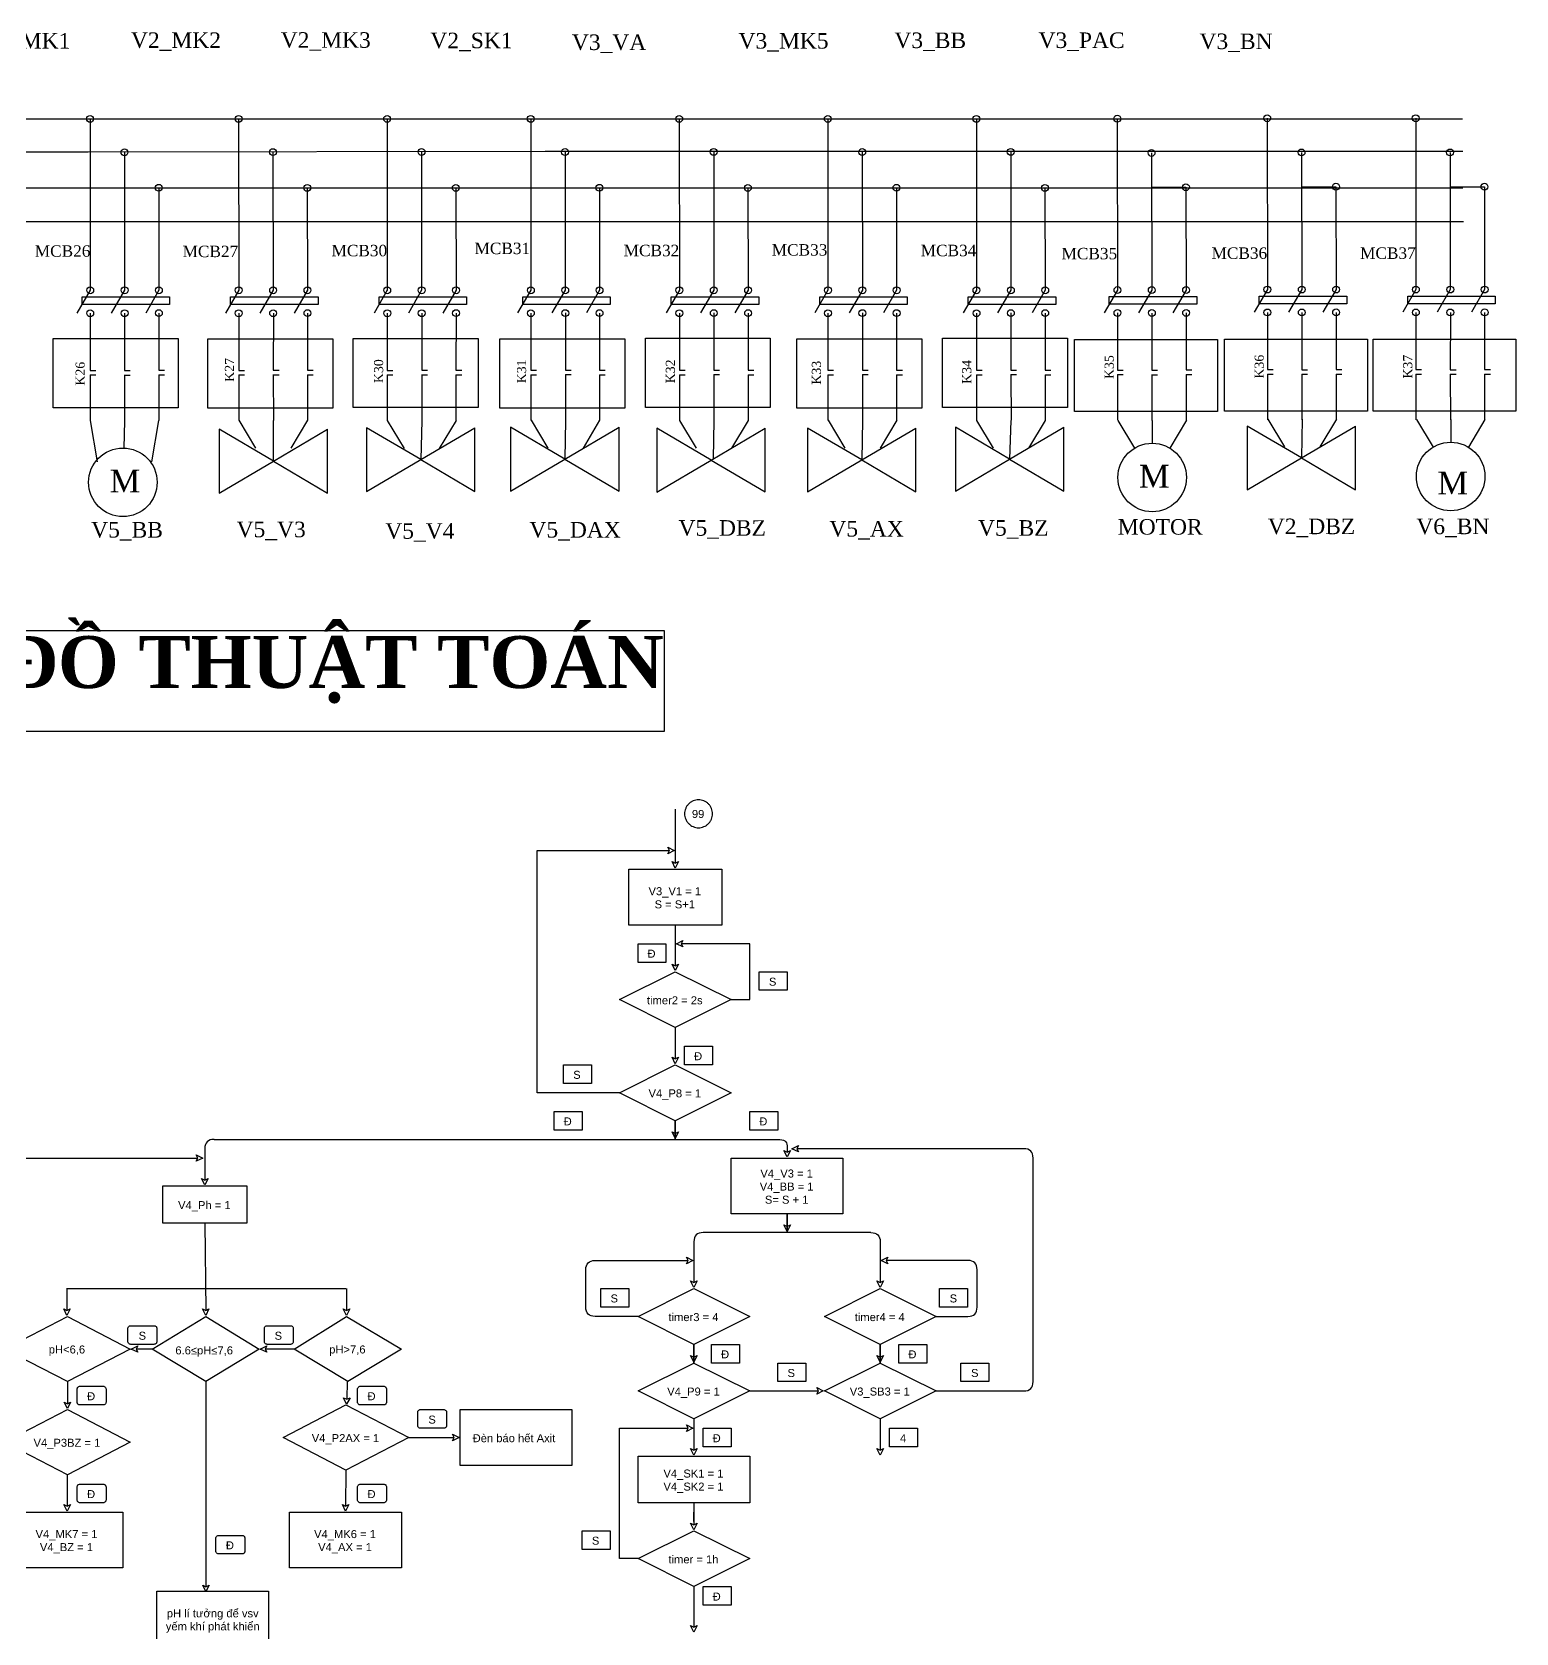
# Model space of a CAD drawing. Header units: millimetres. Extents: x 7014966 to 7187914, y 108642 to 109358.
# Drawn here: x 7015626.1 to 7015817, y 108794.3 to 109000.3 of the extents above; entities that cross this region are included whole.
import ezdxf

# ---------------------------------------------------------------- set-up
doc = ezdxf.new("R2010")
doc.units = ezdxf.units.MM
doc.layers.add('Layer1', color=7, linetype='Continuous', lineweight=30)
doc.layers.add('PDF_Geometry', color=7, linetype='Continuous')
doc.layers.add('PDF_Text', color=7, linetype='Continuous')
doc.styles.add('PDF Arial', font='arial.ttf')
doc.styles.get("Standard").update_dxf_attribs({"font": 'arial.ttf'})

msp = doc.modelspace()

# ---------------------------------------------------------------- linework, layer by layer
for p, q in [((7015765.63, 108989.11), (7015791.31, 108989.11)), ((7015791.31, 108989.11), (7015810.18, 108989.11)), ((7015765.65, 108984.94), (7015791.31, 108984.94)), ((7015791.31, 108984.94), (7015810.23, 108984.94)), ((7015765.64, 108980.24), (7015791.26, 108980.24)), ((7015791.26, 108980.24), (7015810.23, 108980.24)), ((7015765.62, 108975.91), (7015791.26, 108975.91)), ((7015791.26, 108975.91), (7015810.29, 108975.91)), ((7015691.12, 108863.81), (7015691.12, 108894.97)), ((7015691.12, 108894.97), (7015708.12, 108894.97)), ((7015708.88, 108872.2), (7015708.88, 108868.17)), ((7015701.69, 108863.81), (7015691.12, 108863.81))]:
    msp.add_line(p, q)
msp.add_lwpolyline([(7015594.88, 108923.29), (7015707.47, 108923.29), (7015707.47, 108910.3), (7015594.88, 108910.3)], close=True)
at = {"layer": 'Layer1', "lineweight": 30}
for p, q in [((7015486.35, 108989.12), (7015633.36, 108989.12)), ((7015633.36, 108989.12), (7015692.12, 108989.12)), ((7015486.35, 108984.71), (7015633.36, 108984.87)), ((7015633.36, 108984.87), (7015692.14, 108984.94)), ((7015486.35, 108980.3), (7015633.36, 108980.23)), ((7015633.36, 108980.23), (7015692.13, 108980.24)), ((7015486.35, 108975.89), (7015633.36, 108975.9)), ((7015633.36, 108975.9), (7015692.11, 108975.9)), ((7015633.6, 108967.05), (7015631.9, 108964.13)), ((7015638.03, 108967.05), (7015636.32, 108964.13)), ((7015642.44, 108967.06), (7015640.75, 108964.13)), ((7015652.71, 108967.05), (7015651.01, 108964.13)), ((7015657.14, 108967.05), (7015655.43, 108964.13)), ((7015661.56, 108967.06), (7015659.86, 108964.13)), ((7015671.82, 108967.05), (7015670.12, 108964.13)), ((7015676.25, 108967.05), (7015674.54, 108964.13)), ((7015680.67, 108967.06), (7015678.97, 108964.13)), ((7015690.3, 108967.06), (7015688.59, 108964.14)), ((7015694.72, 108967.06), (7015693.01, 108964.14)), ((7015699.14, 108967.06), (7015697.44, 108964.14)), ((7015709.41, 108967.06), (7015707.71, 108964.14)), ((7015713.84, 108967.06), (7015712.13, 108964.14)), ((7015718.25, 108967.06), (7015716.56, 108964.14)), ((7015728.52, 108967.06), (7015726.82, 108964.14)), ((7015732.95, 108967.06), (7015731.24, 108964.14)), ((7015737.36, 108967.06), (7015735.67, 108964.14)), ((7015747.63, 108967.06), (7015745.93, 108964.14)), ((7015752.06, 108967.06), (7015750.35, 108964.14)), ((7015756.48, 108967.06), (7015754.78, 108964.14)), ((7015765.77, 108967.08), (7015764.06, 108964.16)), ((7015770.19, 108967.08), (7015768.48, 108964.17)), ((7015774.61, 108967.09), (7015772.91, 108964.17)), ((7015785.06, 108967.15), (7015783.36, 108964.23)), ((7015789.49, 108967.14), (7015787.78, 108964.23)), ((7015793.91, 108967.15), (7015792.21, 108964.23)), ((7015804.17, 108967.15), (7015802.47, 108964.23)), ((7015808.6, 108967.14), (7015806.89, 108964.23)), ((7015813.01, 108967.15), (7015811.32, 108964.23)), ((7015633.6, 108956.16), (7015634.33, 108956.16)), ((7015638.01, 108956.15), (7015638.74, 108956.15)), ((7015642.44, 108956.18), (7015643.18, 108956.18)), ((7015652.71, 108956.16), (7015653.44, 108956.16)), ((7015657.16, 108956.19), (7015657.9, 108956.19)), ((7015661.55, 108956.18), (7015662.29, 108956.18)), ((7015671.82, 108956.16), (7015672.56, 108956.16)), ((7015676.26, 108956.19), (7015676.99, 108956.19)), ((7015680.66, 108956.18), (7015681.4, 108956.18)), ((7015690.29, 108956.17), (7015691.03, 108956.17)), ((7015694.75, 108956.2), (7015695.48, 108956.2)), ((7015699.14, 108956.19), (7015699.87, 108956.18)), ((7015709.41, 108956.17), (7015710.14, 108956.17)), ((7015713.84, 108956.2), (7015714.58, 108956.2)), ((7015718.25, 108956.19), (7015718.98, 108956.18)), ((7015728.52, 108956.17), (7015729.25, 108956.17)), ((7015732.97, 108956.2), (7015733.7, 108956.2)), ((7015737.36, 108956.19), (7015738.1, 108956.18)), ((7015747.63, 108956.17), (7015748.37, 108956.17)), ((7015752.07, 108956.2), (7015752.8, 108956.2)), ((7015756.47, 108956.19), (7015757.21, 108956.18)), ((7015765.76, 108956.2), (7015766.5, 108956.2)), ((7015770.2, 108956.19), (7015770.93, 108956.19)), ((7015774.6, 108956.21), (7015775.34, 108956.21)), ((7015785.06, 108956.26), (7015785.79, 108956.26)), ((7015789.49, 108956.25), (7015790.23, 108956.25)), ((7015793.9, 108956.27), (7015794.64, 108956.27)), ((7015804.17, 108956.26), (7015804.9, 108956.26)), ((7015808.6, 108956.25), (7015809.34, 108956.25)), ((7015813.01, 108956.27), (7015813.75, 108956.27)), ((7015690.32, 108950.34), (7015692.47, 108946.76)), ((7015699.15, 108950.34), (7015697.01, 108946.76)), ((7015728.54, 108950.34), (7015730.7, 108946.76)), ((7015737.38, 108950.34), (7015735.24, 108946.76)), ((7015785.12, 108950.49), (7015787.27, 108946.91)), ((7015789.54, 108950.49), (7015789.44, 108945.48)), ((7015793.95, 108950.49), (7015791.81, 108946.92)), ((7015804.23, 108950.45), (7015806.38, 108946.88)), ((7015808.65, 108950.45), (7015808.65, 108947.51)), ((7015813.06, 108950.45), (7015810.92, 108946.88)), ((7015638.01, 108950.28), (7015637.92, 108946.76)), ((7015652.74, 108950.33), (7015654.89, 108946.75)), ((7015657.16, 108950.32), (7015657.16, 108945.08)), ((7015661.57, 108950.33), (7015659.43, 108946.75)), ((7015671.83, 108950.3), (7015673.99, 108946.72)), ((7015676.26, 108950.29), (7015676.13, 108945.27)), ((7015680.67, 108950.3), (7015678.52, 108946.72)), ((7015694.75, 108950.33), (7015694.67, 108945.33)), ((7015709.42, 108950.31), (7015711.57, 108946.73)), ((7015713.84, 108950.3), (7015713.77, 108945.38)), ((7015718.25, 108950.31), (7015716.11, 108946.73)), ((7015732.97, 108950.33), (7015732.87, 108945.23)), ((7015747.64, 108950.31), (7015749.79, 108946.73)), ((7015752.07, 108950.3), (7015751.9, 108945.33)), ((7015756.48, 108950.31), (7015754.33, 108946.73)), ((7015765.82, 108950.32), (7015767.97, 108946.75)), ((7015770.24, 108950.32), (7015770.24, 108947.38)), ((7015774.65, 108950.33), (7015772.51, 108946.75))]:
    msp.add_line(p, q, dxfattribs=at)
for points in [[(7015633.58, 108989.11), (7015633.6, 108967.04)], [(7015652.7, 108989.11), (7015652.71, 108967.04)], [(7015671.81, 108989.11), (7015671.82, 108967.04)], [(7015690.28, 108989.11), (7015690.3, 108967.05)], [(7015692.12, 108989.12), (7015765.63, 108989.11)], [(7015709.39, 108989.11), (7015709.41, 108967.05)], [(7015728.5, 108989.11), (7015728.52, 108967.05)], [(7015747.62, 108989.11), (7015747.63, 108967.05)], [(7015765.75, 108989.13), (7015765.77, 108967.08)], [(7015785.04, 108989.19), (7015785.06, 108967.14)], [(7015804.15, 108989.19), (7015804.17, 108967.14)], [(7015638.01, 108984.81), (7015638.03, 108967.05)], [(7015657.12, 108984.83), (7015657.14, 108967.05)], [(7015676.23, 108984.85), (7015676.25, 108967.05)], [(7015692.14, 108984.94), (7015765.65, 108984.94)], [(7015694.7, 108984.84), (7015694.72, 108967.06)], [(7015713.82, 108984.86), (7015713.84, 108967.06)], [(7015732.93, 108984.84), (7015732.95, 108967.06)], [(7015752.04, 108984.86), (7015752.06, 108967.06)], [(7015770.16, 108984.73), (7015770.19, 108967.08)], [(7015789.46, 108984.79), (7015789.49, 108967.14)], [(7015808.57, 108984.79), (7015808.6, 108967.14)], [(7015638, 108980.23), (7015642.42, 108980.24), (7015642.44, 108967.06)], [(7015657.12, 108980.22), (7015661.53, 108980.23), (7015661.56, 108967.06)], [(7015676.23, 108980.21), (7015680.64, 108980.23), (7015680.67, 108967.06)], [(7015692.13, 108980.24), (7015765.64, 108980.24)], [(7015694.7, 108980.23), (7015699.11, 108980.24), (7015699.14, 108967.06)], [(7015713.81, 108980.22), (7015718.22, 108980.23), (7015718.25, 108967.06)], [(7015732.93, 108980.23), (7015737.34, 108980.24), (7015737.36, 108967.06)], [(7015752.04, 108980.22), (7015756.45, 108980.23), (7015756.48, 108967.06)], [(7015770.17, 108980.31), (7015774.58, 108980.32), (7015774.61, 108967.09)], [(7015789.47, 108980.37), (7015793.88, 108980.38), (7015793.91, 108967.15)], [(7015808.58, 108980.37), (7015812.99, 108980.38), (7015813.01, 108967.15)], [(7015692.11, 108975.9), (7015765.62, 108975.91)], [(7015633.6, 108964.1), (7015633.6, 108956.75), (7015634.33, 108956.75)], [(7015638.01, 108964.09), (7015638.01, 108956.74), (7015638.74, 108956.74)], [(7015642.44, 108964.12), (7015642.44, 108956.76), (7015643.18, 108956.77)], [(7015652.71, 108964.1), (7015652.71, 108956.75), (7015653.44, 108956.75)], [(7015657.17, 108964.13), (7015657.16, 108956.78), (7015657.9, 108956.78)], [(7015661.56, 108964.12), (7015661.55, 108956.76), (7015662.29, 108956.77)], [(7015671.83, 108964.1), (7015671.82, 108956.75), (7015672.56, 108956.75)], [(7015676.26, 108964.13), (7015676.26, 108956.78), (7015676.99, 108956.78)], [(7015680.67, 108964.12), (7015680.66, 108956.76), (7015681.4, 108956.77)], [(7015690.3, 108964.11), (7015690.29, 108956.76), (7015691.03, 108956.76)], [(7015694.75, 108964.14), (7015694.75, 108956.78), (7015695.48, 108956.79)], [(7015699.14, 108964.12), (7015699.14, 108956.77), (7015699.87, 108956.77)], [(7015709.41, 108964.11), (7015709.41, 108956.76), (7015710.14, 108956.76)], [(7015713.85, 108964.14), (7015713.84, 108956.78), (7015714.58, 108956.79)], [(7015718.25, 108964.12), (7015718.25, 108956.77), (7015718.98, 108956.77)], [(7015728.52, 108964.11), (7015728.52, 108956.76), (7015729.25, 108956.76)], [(7015732.97, 108964.14), (7015732.97, 108956.78), (7015733.7, 108956.79)], [(7015737.36, 108964.12), (7015737.36, 108956.77), (7015738.1, 108956.77)], [(7015747.64, 108964.11), (7015747.63, 108956.76), (7015748.37, 108956.76)], [(7015752.07, 108964.14), (7015752.07, 108956.78), (7015752.8, 108956.79)], [(7015756.48, 108964.12), (7015756.47, 108956.77), (7015757.21, 108956.77)], [(7015765.77, 108964.14), (7015765.76, 108956.79), (7015766.5, 108956.79)], [(7015770.2, 108964.13), (7015770.2, 108956.78), (7015770.93, 108956.78)], [(7015774.61, 108964.15), (7015774.6, 108956.8), (7015775.34, 108956.8)], [(7015785.06, 108964.2), (7015785.06, 108956.85), (7015785.79, 108956.85)], [(7015789.5, 108964.19), (7015789.49, 108956.84), (7015790.23, 108956.84)], [(7015793.91, 108964.21), (7015793.9, 108956.86), (7015794.64, 108956.86)], [(7015804.17, 108964.2), (7015804.17, 108956.85), (7015804.9, 108956.85)], [(7015808.61, 108964.19), (7015808.6, 108956.84), (7015809.34, 108956.84)], [(7015813.01, 108964.21), (7015813.01, 108956.86), (7015813.75, 108956.86)], [(7015633.6, 108956.18), (7015633.61, 108950.3)], [(7015638.01, 108956.16), (7015638.02, 108950.28)], [(7015642.44, 108956.18), (7015642.44, 108950.3)], [(7015652.71, 108956.18), (7015652.72, 108950.3)], [(7015657.16, 108956.2), (7015657.17, 108950.32)], [(7015661.55, 108956.18), (7015661.55, 108950.3)], [(7015671.82, 108956.18), (7015671.83, 108950.3)], [(7015676.26, 108956.2), (7015676.27, 108950.32)], [(7015680.66, 108956.18), (7015680.66, 108950.3)], [(7015690.29, 108956.18), (7015690.3, 108950.3)], [(7015694.75, 108956.21), (7015694.76, 108950.33)], [(7015699.14, 108956.19), (7015699.14, 108950.3)], [(7015709.41, 108956.18), (7015709.42, 108950.3)], [(7015713.84, 108956.21), (7015713.85, 108950.33)], [(7015718.25, 108956.19), (7015718.25, 108950.3)], [(7015728.52, 108956.18), (7015728.53, 108950.3)], [(7015732.97, 108956.21), (7015732.98, 108950.33)], [(7015737.36, 108956.19), (7015737.36, 108950.3)], [(7015747.63, 108956.18), (7015747.64, 108950.3)], [(7015752.07, 108956.21), (7015752.08, 108950.33)], [(7015756.47, 108956.19), (7015756.47, 108950.3)], [(7015765.76, 108956.21), (7015765.77, 108950.33)], [(7015770.2, 108956.2), (7015770.21, 108950.32)], [(7015774.6, 108956.21), (7015774.6, 108950.33)], [(7015785.06, 108956.27), (7015785.07, 108950.39)], [(7015789.49, 108956.27), (7015789.5, 108950.38)], [(7015793.9, 108956.27), (7015793.9, 108950.39)], [(7015804.17, 108956.27), (7015804.18, 108950.39)], [(7015808.6, 108956.27), (7015808.61, 108950.38)], [(7015813.01, 108956.27), (7015813.01, 108950.39)], [(7015633.58, 108950.29), (7015634.52, 108944.98)], [(7015642.41, 108950.29), (7015641.49, 108944.98)], [(7015657.17, 108945.08), (7015650.2, 108949.18), (7015650.2, 108940.96), (7015657.17, 108945.08)], [(7015657.17, 108945.08), (7015664.14, 108949.17)], [(7015657.17, 108945.08), (7015664.14, 108940.97), (7015664.14, 108949.17)], [(7015676.13, 108945.27), (7015669.16, 108949.37), (7015669.16, 108941.15), (7015676.13, 108945.27)], [(7015676.13, 108945.27), (7015683.1, 108949.37)], [(7015676.13, 108945.27), (7015683.09, 108941.17), (7015683.1, 108949.37)], [(7015694.67, 108945.33), (7015687.7, 108949.44), (7015687.7, 108941.22), (7015694.67, 108945.33)], [(7015694.67, 108945.33), (7015701.64, 108949.43)], [(7015694.67, 108945.33), (7015701.64, 108941.23), (7015701.64, 108949.43)], [(7015713.48, 108945.21), (7015706.51, 108949.31), (7015706.51, 108941.09), (7015713.48, 108945.21)], [(7015713.48, 108945.21), (7015720.45, 108949.31)], [(7015713.48, 108945.21), (7015720.45, 108941.11), (7015720.45, 108949.31)], [(7015732.87, 108945.23), (7015725.9, 108949.33), (7015725.9, 108941.11), (7015732.87, 108945.23)], [(7015732.87, 108945.23), (7015739.84, 108949.33)], [(7015732.87, 108945.23), (7015739.83, 108941.13), (7015739.84, 108949.33)], [(7015751.9, 108945.33), (7015744.94, 108949.43), (7015744.94, 108941.22), (7015751.9, 108945.33)], [(7015751.9, 108945.33), (7015758.88, 108949.43)], [(7015751.9, 108945.33), (7015758.87, 108941.23), (7015758.88, 108949.43)], [(7015789.44, 108945.48), (7015782.47, 108949.58), (7015782.47, 108941.37), (7015789.44, 108945.48)], [(7015789.44, 108945.48), (7015796.41, 108949.58)], [(7015789.44, 108945.48), (7015796.41, 108941.38), (7015796.41, 108949.58)]]:
    msp.add_lwpolyline(points, dxfattribs=at)
for points in [[(7015632.55, 108966.21), (7015643.81, 108966.21), (7015643.81, 108965.23), (7015632.55, 108965.23)], [(7015651.66, 108966.21), (7015662.92, 108966.21), (7015662.92, 108965.23), (7015651.66, 108965.23)], [(7015670.77, 108966.21), (7015682.03, 108966.21), (7015682.03, 108965.23), (7015670.77, 108965.23)], [(7015689.25, 108966.22), (7015700.51, 108966.22), (7015700.51, 108965.24), (7015689.25, 108965.24)], [(7015708.36, 108966.22), (7015719.62, 108966.22), (7015719.62, 108965.24), (7015708.36, 108965.24)], [(7015727.47, 108966.22), (7015738.73, 108966.22), (7015738.73, 108965.24), (7015727.47, 108965.24)], [(7015746.58, 108966.22), (7015757.84, 108966.22), (7015757.84, 108965.24), (7015746.58, 108965.24)], [(7015764.71, 108966.24), (7015775.97, 108966.24), (7015775.97, 108965.27), (7015764.71, 108965.27)], [(7015784.01, 108966.3), (7015795.27, 108966.3), (7015795.27, 108965.33), (7015784.01, 108965.33)], [(7015803.12, 108966.3), (7015814.38, 108966.3), (7015814.38, 108965.33), (7015803.12, 108965.33)], [(7015628.85, 108960.86), (7015644.93, 108960.86), (7015644.93, 108951.95), (7015628.85, 108951.95)], [(7015648.73, 108960.8), (7015664.8, 108960.8), (7015664.8, 108951.89), (7015648.73, 108951.89)], [(7015667.45, 108960.87), (7015683.52, 108960.87), (7015683.52, 108951.96), (7015667.45, 108951.96)], [(7015686.31, 108960.81), (7015702.39, 108960.81), (7015702.39, 108951.89), (7015686.31, 108951.89)], [(7015705.03, 108960.88), (7015721.11, 108960.88), (7015721.11, 108951.97), (7015705.03, 108951.97)], [(7015724.54, 108960.81), (7015740.61, 108960.81), (7015740.61, 108951.89), (7015724.54, 108951.89)], [(7015743.26, 108960.88), (7015759.33, 108960.88), (7015759.33, 108951.97), (7015743.26, 108951.97)], [(7015760.25, 108960.71), (7015778.64, 108960.71), (7015778.64, 108951.44), (7015760.25, 108951.44)], [(7015779.55, 108960.77), (7015797.94, 108960.77), (7015797.94, 108951.5), (7015779.55, 108951.5)], [(7015798.66, 108960.77), (7015817.05, 108960.77), (7015817.05, 108951.5), (7015798.66, 108951.5)]]:
    msp.add_lwpolyline(points, close=True, dxfattribs=at)
for centre, radius in [((7015633.58, 108989.11), 0.441), ((7015652.7, 108989.11), 0.441), ((7015671.81, 108989.11), 0.441), ((7015690.28, 108989.11), 0.441), ((7015709.39, 108989.11), 0.441), ((7015728.5, 108989.11), 0.441), ((7015747.62, 108989.11), 0.441), ((7015765.75, 108989.13), 0.441), ((7015785.04, 108989.19), 0.441), ((7015804.15, 108989.19), 0.441), ((7015638.01, 108984.81), 0.441), ((7015657.12, 108984.83), 0.441), ((7015676.23, 108984.85), 0.441), ((7015694.7, 108984.84), 0.441), ((7015713.82, 108984.86), 0.441), ((7015732.93, 108984.84), 0.441), ((7015752.04, 108984.86), 0.441), ((7015770.16, 108984.73), 0.441), ((7015789.46, 108984.79), 0.441), ((7015808.57, 108984.79), 0.441), ((7015642.42, 108980.24), 0.441), ((7015661.53, 108980.23), 0.441), ((7015680.64, 108980.23), 0.441), ((7015699.11, 108980.24), 0.441), ((7015718.22, 108980.23), 0.441), ((7015737.34, 108980.24), 0.441), ((7015756.45, 108980.23), 0.441), ((7015774.58, 108980.32), 0.441), ((7015793.88, 108980.38), 0.441), ((7015812.99, 108980.38), 0.441), ((7015633.6, 108967.05), 0.441), ((7015638.03, 108967.06), 0.441), ((7015642.44, 108967.06), 0.441), ((7015652.71, 108967.05), 0.441), ((7015657.14, 108967.06), 0.441), ((7015661.56, 108967.06), 0.441), ((7015671.82, 108967.05), 0.441), ((7015676.25, 108967.06), 0.441), ((7015680.67, 108967.06), 0.441), ((7015690.3, 108967.06), 0.441), ((7015694.72, 108967.06), 0.441), ((7015699.14, 108967.06), 0.441), ((7015709.41, 108967.06), 0.441), ((7015713.84, 108967.06), 0.441), ((7015718.25, 108967.06), 0.441), ((7015728.52, 108967.06), 0.441), ((7015732.95, 108967.06), 0.441), ((7015737.36, 108967.06), 0.441), ((7015747.63, 108967.06), 0.441), ((7015752.06, 108967.06), 0.441), ((7015756.48, 108967.06), 0.441), ((7015765.77, 108967.08), 0.441), ((7015770.19, 108967.09), 0.441), ((7015774.61, 108967.09), 0.441), ((7015785.06, 108967.15), 0.441), ((7015789.49, 108967.15), 0.441), ((7015793.91, 108967.15), 0.441), ((7015804.17, 108967.15), 0.441), ((7015808.6, 108967.15), 0.441), ((7015813.01, 108967.15), 0.441), ((7015633.6, 108964.1), 0.441), ((7015638.03, 108964.11), 0.441), ((7015642.44, 108964.12), 0.441), ((7015652.71, 108964.1), 0.441), ((7015657.14, 108964.11), 0.441), ((7015661.56, 108964.12), 0.441), ((7015671.83, 108964.1), 0.441), ((7015676.26, 108964.11), 0.441), ((7015680.67, 108964.12), 0.441), ((7015690.3, 108964.11), 0.441), ((7015694.73, 108964.12), 0.441), ((7015699.14, 108964.12), 0.441), ((7015709.41, 108964.11), 0.441), ((7015713.84, 108964.12), 0.441), ((7015718.25, 108964.12), 0.441), ((7015728.52, 108964.11), 0.441), ((7015732.95, 108964.12), 0.441), ((7015737.36, 108964.12), 0.441), ((7015747.64, 108964.11), 0.441), ((7015752.06, 108964.12), 0.441), ((7015756.48, 108964.12), 0.441), ((7015765.77, 108964.14), 0.441), ((7015770.2, 108964.14), 0.441), ((7015774.61, 108964.15), 0.441), ((7015785.06, 108964.2), 0.441), ((7015789.49, 108964.2), 0.441), ((7015793.91, 108964.21), 0.441), ((7015804.17, 108964.2), 0.441), ((7015808.6, 108964.2), 0.441), ((7015813.01, 108964.21), 0.441), ((7015637.81, 108942.35), 4.41), ((7015770.24, 108942.97), 4.41), ((7015808.65, 108943.1), 4.41)]:
    msp.add_circle(centre, radius, dxfattribs=at)
at = {"layer": 'PDF_Geometry', "lineweight": 25}
for points in [[(7015713.64, 108900.06, 0.049269), (7015713.54, 108900.39, 0.049218), (7015713.37, 108900.71, 0.049351), (7015713.15, 108900.98, 0.049038), (7015712.88, 108901.2, 0.049173), (7015712.57, 108901.37, 0.049201), (7015712.23, 108901.47, 0.048804), (7015711.88, 108901.51, 0.048799), (7015711.53, 108901.47, 0.049217), (7015711.19, 108901.37, 0.049173), (7015710.88, 108901.2, 0.049074), (7015710.61, 108900.98, 0.049347), (7015710.38, 108900.71, 0.049197), (7015710.22, 108900.39, 0.049318), (7015710.11, 108900.06, 0.049286), (7015710.08, 108899.71, 0.049292), (7015710.11, 108899.36, 0.049221), (7015710.22, 108899.02, 0.049423), (7015710.38, 108898.71, 0.049345), (7015710.61, 108898.44, 0.049488), (7015710.88, 108898.21, 0.049149), (7015711.19, 108898.05, 0.048982), (7015711.53, 108897.94, 0.049307), (7015711.88, 108897.91, 0.049313), (7015712.23, 108897.94, 0.048965), (7015712.57, 108898.05, 0.049148), (7015712.88, 108898.21, 0.049437), (7015713.15, 108898.44, 0.049215), (7015713.37, 108898.71, 0.049347), (7015713.54, 108899.02, 0.049195), (7015713.64, 108899.36, 0.049215), (7015713.68, 108899.71, 0.049209)], [(7015641.81, 108831.44), (7015638.82, 108831.44, -0.098882), (7015638.68, 108831.47, -0.099346), (7015638.56, 108831.55, -0.099419), (7015638.48, 108831.66, -0.099397), (7015638.46, 108831.8), (7015638.46, 108833.48, -0.099652), (7015638.48, 108833.62, -0.099711), (7015638.56, 108833.73, -0.099453), (7015638.68, 108833.81, -0.098284), (7015638.82, 108833.84), (7015641.81, 108833.84, -0.098274), (7015641.95, 108833.81, -0.099394), (7015642.07, 108833.73, -0.099653), (7015642.15, 108833.62, -0.099503), (7015642.17, 108833.48), (7015642.17, 108831.8, -0.099249), (7015642.15, 108831.66, -0.099361), (7015642.07, 108831.55, -0.099288), (7015641.95, 108831.47, -0.098872)], [(7015659.37, 108831.44), (7015656.38, 108831.44, -0.098867), (7015656.24, 108831.47, -0.099389), (7015656.12, 108831.55, -0.099413), (7015656.05, 108831.66, -0.099399), (7015656.02, 108831.8), (7015656.02, 108833.48, -0.099654), (7015656.05, 108833.62, -0.099706), (7015656.12, 108833.73, -0.099495), (7015656.24, 108833.81, -0.098269), (7015656.38, 108833.84), (7015659.37, 108833.84, -0.098282), (7015659.51, 108833.81, -0.099386), (7015659.63, 108833.73, -0.099653), (7015659.71, 108833.62, -0.099503), (7015659.73, 108833.48), (7015659.73, 108831.8, -0.099249), (7015659.71, 108831.66, -0.099361), (7015659.63, 108831.55, -0.099279), (7015659.51, 108831.47, -0.098881)], [(7015635.28, 108823.65), (7015632.28, 108823.65, -0.098882), (7015632.15, 108823.68, -0.099295), (7015632.03, 108823.75, -0.100131), (7015631.95, 108823.87, -0.099399), (7015631.92, 108824.01), (7015631.92, 108825.69, -0.09957), (7015631.95, 108825.82, -0.099676), (7015632.03, 108825.94, -0.098915), (7015632.15, 108826.02, -0.098912), (7015632.28, 108826.05), (7015635.28, 108826.05, -0.098911), (7015635.42, 108826.02, -0.0989), (7015635.53, 108825.94, -0.099623), (7015635.61, 108825.82, -0.099493), (7015635.64, 108825.69), (7015635.64, 108824.01, -0.09953), (7015635.61, 108823.87, -0.100008), (7015635.53, 108823.75, -0.099279), (7015635.42, 108823.68, -0.098881)], [(7015671.36, 108823.65), (7015668.36, 108823.65, -0.098882), (7015668.23, 108823.68, -0.099346), (7015668.11, 108823.75, -0.100131), (7015668.03, 108823.87, -0.099397), (7015668.01, 108824.01), (7015668.01, 108825.69, -0.099568), (7015668.03, 108825.82, -0.099676), (7015668.11, 108825.94, -0.098967), (7015668.23, 108826.02, -0.098912), (7015668.36, 108826.05), (7015671.36, 108826.05, -0.098907), (7015671.5, 108826.02, -0.098869), (7015671.62, 108825.94, -0.099612), (7015671.69, 108825.82, -0.099415), (7015671.72, 108825.69), (7015671.72, 108824.01, -0.099453), (7015671.69, 108823.87, -0.099996), (7015671.62, 108823.75, -0.099249), (7015671.5, 108823.68, -0.098877)], [(7015679.09, 108820.65), (7015676.1, 108820.65, -0.098882), (7015675.96, 108820.68, -0.099389), (7015675.84, 108820.76, -0.099704), (7015675.76, 108820.87, -0.099605), (7015675.74, 108821.01), (7015675.74, 108822.69, -0.099443), (7015675.76, 108822.83, -0.099), (7015675.84, 108822.94, -0.099389), (7015675.96, 108823.02, -0.0983), (7015676.1, 108823.05), (7015679.09, 108823.05, -0.098299), (7015679.23, 108823.02, -0.099279), (7015679.35, 108822.94, -0.098878), (7015679.43, 108822.83, -0.099286), (7015679.45, 108822.69), (7015679.45, 108821.01, -0.099449), (7015679.43, 108820.87, -0.099583), (7015679.35, 108820.76, -0.099279), (7015679.23, 108820.68, -0.098881)], [(7015635.28, 108811.06), (7015632.28, 108811.06, -0.098882), (7015632.15, 108811.09, -0.10036), (7015632.03, 108811.17, -0.099704), (7015631.95, 108811.28, -0.099607), (7015631.92, 108811.42), (7015631.92, 108813.1, -0.099445), (7015631.95, 108813.24, -0.099), (7015632.03, 108813.35, -0.098915), (7015632.15, 108813.43, -0.098912), (7015632.28, 108813.46), (7015635.28, 108813.46, -0.098911), (7015635.42, 108813.43, -0.0989), (7015635.53, 108813.35, -0.098948), (7015635.61, 108813.24, -0.099368), (7015635.64, 108813.1), (7015635.64, 108811.42, -0.09953), (7015635.61, 108811.28, -0.099652), (7015635.53, 108811.17, -0.100345), (7015635.42, 108811.09, -0.098881)], [(7015671.36, 108811.06), (7015668.36, 108811.06, -0.098882), (7015668.23, 108811.09, -0.100412), (7015668.11, 108811.17, -0.099704), (7015668.03, 108811.28, -0.099605), (7015668.01, 108811.42), (7015668.01, 108813.1, -0.099443), (7015668.03, 108813.24, -0.099), (7015668.11, 108813.35, -0.098967), (7015668.23, 108813.43, -0.098912), (7015668.36, 108813.46), (7015671.36, 108813.46, -0.098907), (7015671.5, 108813.43, -0.098869), (7015671.62, 108813.35, -0.098936), (7015671.69, 108813.24, -0.09929), (7015671.72, 108813.1), (7015671.72, 108811.42, -0.099453), (7015671.69, 108811.28, -0.099641), (7015671.62, 108811.17, -0.100314), (7015671.5, 108811.09, -0.098877)], [(7015653.14, 108804.47), (7015650.14, 108804.47, -0.098882), (7015650.01, 108804.5, -0.099346), (7015649.89, 108804.57, -0.099419), (7015649.81, 108804.69, -0.099397), (7015649.78, 108804.83), (7015649.78, 108806.51, -0.099443), (7015649.81, 108806.64, -0.099), (7015649.89, 108806.76, -0.098967), (7015650.01, 108806.84, -0.098912), (7015650.14, 108806.87), (7015653.14, 108806.87, -0.098902), (7015653.28, 108806.84, -0.098908), (7015653.4, 108806.76, -0.098942), (7015653.47, 108806.64, -0.099294), (7015653.5, 108806.51), (7015653.5, 108804.83, -0.099249), (7015653.47, 108804.69, -0.099361), (7015653.4, 108804.57, -0.099288), (7015653.28, 108804.5, -0.098872)]]:
    msp.add_lwpolyline(points, format="xyb", close=True, dxfattribs=at)
for points in [[(7015708.88, 108900.31), (7015708.88, 108893.34)], [(7015708.88, 108885.38), (7015708.88, 108880.15)], [(7015716.07, 108875.79), (7015718.47, 108875.79), (7015718.47, 108882.98), (7015709.64, 108882.98)], [(7015708.88, 108860.21), (7015708.88, 108857.81), (7015708.88, 108860.21), (7015708.88, 108858.58)], [(7015649.54, 108857.81), (7015708.88, 108857.81), (7015722.07, 108857.81)], [(7015648.35, 108856.61), (7015648.35, 108852.58)], [(7015723.27, 108856.99), (7015723.27, 108856.18)], [(7015753.71, 108856.61), (7015724.51, 108856.61)], [(7015614.66, 108855.41), (7015647.46, 108855.41)], [(7015754.91, 108826.65), (7015754.91, 108855.41)], [(7015723.27, 108848.22), (7015723.27, 108845.82), (7015723.27, 108848.22), (7015723.27, 108846.59)], [(7015648.35, 108847.02), (7015648.46, 108835.8)], [(7015734.05, 108845.82), (7015723.27, 108845.82), (7015712.48, 108845.82)], [(7015711.28, 108844.63), (7015711.28, 108839.4)], [(7015735.25, 108844.63), (7015735.25, 108839.4)], [(7015698.57, 108842.23), (7015710.52, 108842.23)], [(7015746.52, 108842.23), (7015736.02, 108842.23)], [(7015697.37, 108836.23), (7015697.37, 108841.03)], [(7015747.72, 108836.23), (7015747.72, 108841.03)], [(7015630.55, 108838.63), (7015666.51, 108838.63)], [(7015630.61, 108838.63), (7015630.61, 108835.8)], [(7015666.57, 108838.63), (7015666.57, 108835.8)], [(7015704.09, 108835.04), (7015698.57, 108835.04)], [(7015742.45, 108835.04), (7015746.52, 108835.04)], [(7015711.28, 108831.44), (7015711.28, 108829.04), (7015711.28, 108831.44), (7015711.28, 108829.81)], [(7015735.25, 108831.44), (7015735.25, 108829.04), (7015735.25, 108831.44), (7015735.25, 108829.81)], [(7015641.57, 108830.84), (7015639.52, 108830.84)], [(7015659.85, 108830.84), (7015656.12, 108830.84)], [(7015630.67, 108826.65), (7015630.67, 108823.81)], [(7015648.47, 108826.65), (7015648.5, 108800.26)], [(7015666.66, 108826.7), (7015666.61, 108824.37)], [(7015718.47, 108825.45), (7015727.3, 108825.45)], [(7015742.45, 108825.45), (7015753.71, 108825.45)], [(7015704.09, 108803.87), (7015701.69, 108803.87), (7015701.69, 108820.65), (7015710.52, 108820.65)], [(7015711.28, 108821.85), (7015711.28, 108817.82)], [(7015735.25, 108821.85), (7015735.25, 108817.82)], [(7015674.6, 108819.45), (7015680.43, 108819.45)], [(7015630.66, 108814.66), (7015630.63, 108810.63)], [(7015666.5, 108815.26), (7015666.47, 108810.63)], [(7015711.28, 108811.06), (7015711.28, 108808.66), (7015711.28, 108809.86), (7015711.28, 108808.23)], [(7015711.28, 108800.27), (7015711.28, 108795.04)]]:
    msp.add_lwpolyline(points, dxfattribs=at)
for points in [[(7015708.75, 108894.97), (7015707.91, 108894.55), (7015708.12, 108894.97), (7015707.91, 108895.39)], [(7015708.88, 108892.71), (7015708.46, 108893.55), (7015708.88, 108893.34), (7015709.3, 108893.55)], [(7015702.89, 108892.57), (7015714.87, 108892.57), (7015714.87, 108885.38), (7015702.89, 108885.38)], [(7015704.09, 108882.98), (7015707.68, 108882.98), (7015707.68, 108880.59), (7015704.09, 108880.59)], [(7015709.02, 108882.98), (7015709.85, 108883.4), (7015709.64, 108882.98), (7015709.85, 108882.57)], [(7015708.88, 108879.52), (7015708.46, 108880.36), (7015708.88, 108880.15), (7015709.3, 108880.36)], [(7015708.88, 108879.39), (7015716.07, 108875.79), (7015708.88, 108872.2), (7015701.69, 108875.79)], [(7015719.67, 108879.39), (7015723.27, 108879.39), (7015723.27, 108876.99), (7015719.67, 108876.99)], [(7015708.88, 108867.54), (7015708.46, 108868.37), (7015708.88, 108868.17), (7015709.3, 108868.37)], [(7015710.08, 108869.8), (7015713.68, 108869.8), (7015713.68, 108867.4), (7015710.08, 108867.4)], [(7015694.5, 108867.4), (7015698.09, 108867.4), (7015698.09, 108865), (7015694.5, 108865)], [(7015708.88, 108867.4), (7015716.07, 108863.81), (7015708.88, 108860.21), (7015701.69, 108863.81)], [(7015693.3, 108861.41), (7015696.89, 108861.41), (7015696.89, 108859.01), (7015693.3, 108859.01)], [(7015718.47, 108861.41), (7015722.07, 108861.41), (7015722.07, 108859.01), (7015718.47, 108859.01)], [(7015708.88, 108857.95), (7015708.46, 108858.79), (7015708.88, 108858.58), (7015709.3, 108858.79)], [(7015648.09, 108855.41), (7015647.25, 108854.99), (7015647.46, 108855.41), (7015647.25, 108855.83)], [(7015723.27, 108855.55), (7015722.85, 108856.39), (7015723.27, 108856.18), (7015723.69, 108856.39)], [(7015723.88, 108856.61), (7015724.72, 108857.03), (7015724.51, 108856.61), (7015724.72, 108856.19)], [(7015716.07, 108855.41), (7015730.46, 108855.41), (7015730.46, 108848.22), (7015716.07, 108848.22)], [(7015642.95, 108851.82), (7015653.74, 108851.82), (7015653.74, 108847.02), (7015642.95, 108847.02)], [(7015648.35, 108851.95), (7015647.93, 108852.79), (7015648.35, 108852.58), (7015648.77, 108852.79)], [(7015723.27, 108845.96), (7015722.85, 108846.8), (7015723.27, 108846.59), (7015723.69, 108846.8)], [(7015711.14, 108842.23), (7015710.31, 108841.81), (7015710.52, 108842.23), (7015710.31, 108842.65)], [(7015735.39, 108842.23), (7015736.23, 108842.65), (7015736.02, 108842.23), (7015736.23, 108841.81)], [(7015711.28, 108838.77), (7015710.86, 108839.61), (7015711.28, 108839.4), (7015711.7, 108839.61)], [(7015735.25, 108838.77), (7015734.83, 108839.61), (7015735.25, 108839.4), (7015735.67, 108839.61)], [(7015699.29, 108838.63), (7015702.89, 108838.63), (7015702.89, 108836.23), (7015699.29, 108836.23)], [(7015711.28, 108838.63), (7015718.47, 108835.04), (7015711.28, 108831.44), (7015704.09, 108835.04)], [(7015735.25, 108838.63), (7015742.45, 108835.04), (7015735.25, 108831.44), (7015728.06, 108835.04)], [(7015742.87, 108838.63), (7015746.46, 108838.63), (7015746.46, 108836.23), (7015742.87, 108836.23)], [(7015630.67, 108835.04), (7015638.76, 108830.84), (7015630.67, 108826.65), (7015622.57, 108830.84)], [(7015630.61, 108835.17), (7015630.19, 108836.01), (7015630.61, 108835.8), (7015631.02, 108836.01)], [(7015648.47, 108835.04), (7015655.36, 108830.84), (7015648.47, 108826.65), (7015641.57, 108830.84)], [(7015648.46, 108835.17), (7015648.04, 108836), (7015648.46, 108835.8), (7015648.88, 108836.01)], [(7015666.57, 108835.04), (7015673.64, 108830.84), (7015666.75, 108826.65), (7015659.85, 108830.84)], [(7015666.57, 108835.17), (7015666.15, 108836.01), (7015666.57, 108835.8), (7015666.99, 108836.01)], [(7015638.89, 108830.84), (7015639.73, 108831.26), (7015639.52, 108830.84), (7015639.73, 108830.42)], [(7015655.49, 108830.84), (7015656.33, 108831.26), (7015656.12, 108830.84), (7015656.33, 108830.42)], [(7015713.56, 108831.44), (7015717.15, 108831.44), (7015717.15, 108829.04), (7015713.56, 108829.04)], [(7015737.65, 108831.44), (7015741.25, 108831.44), (7015741.25, 108829.04), (7015737.65, 108829.04)], [(7015711.28, 108829.04), (7015718.47, 108825.45), (7015711.28, 108821.85), (7015704.09, 108825.45)], [(7015711.28, 108829.18), (7015710.86, 108830.02), (7015711.28, 108829.81), (7015711.7, 108830.02)], [(7015722.07, 108829.04), (7015725.66, 108829.04), (7015725.66, 108826.65), (7015722.07, 108826.65)], [(7015735.25, 108829.04), (7015742.45, 108825.45), (7015735.25, 108821.85), (7015728.06, 108825.45)], [(7015735.25, 108829.18), (7015734.83, 108830.02), (7015735.25, 108829.81), (7015735.67, 108830.02)], [(7015745.62, 108829.04), (7015749.22, 108829.04), (7015749.22, 108826.65), (7015745.62, 108826.65)], [(7015727.93, 108825.45), (7015727.09, 108825.03), (7015727.3, 108825.45), (7015727.09, 108825.87)], [(7015630.67, 108823.05), (7015638.76, 108818.85), (7015630.67, 108814.66), (7015622.57, 108818.85)], [(7015630.67, 108823.18), (7015630.25, 108824.02), (7015630.67, 108823.81), (7015631.08, 108824.02)], [(7015666.51, 108823.65), (7015674.6, 108819.45), (7015666.51, 108815.26), (7015658.42, 108819.45)], [(7015666.6, 108823.74), (7015666.2, 108824.58), (7015666.61, 108824.37), (7015667.03, 108824.57)], [(7015681.19, 108823.05), (7015695.58, 108823.05), (7015695.58, 108815.86), (7015681.19, 108815.86)], [(7015711.14, 108820.65), (7015710.31, 108820.23), (7015710.52, 108820.65), (7015710.31, 108821.07)], [(7015712.48, 108820.65), (7015716.07, 108820.65), (7015716.07, 108818.25), (7015712.48, 108818.25)], [(7015736.45, 108820.65), (7015740.05, 108820.65), (7015740.05, 108818.25), (7015736.45, 108818.25)], [(7015681.06, 108819.45), (7015680.22, 108819.03), (7015680.43, 108819.45), (7015680.22, 108819.87)], [(7015704.09, 108817.06), (7015718.47, 108817.06), (7015718.47, 108811.06), (7015704.09, 108811.06)], [(7015711.28, 108817.19), (7015710.86, 108818.03), (7015711.28, 108817.82), (7015711.7, 108818.03)], [(7015735.25, 108817.19), (7015734.83, 108818.03), (7015735.25, 108817.82), (7015735.67, 108818.03)], [(7015630.63, 108810), (7015630.21, 108810.84), (7015630.63, 108810.63), (7015631.05, 108810.83)], [(7015666.47, 108810), (7015666.06, 108810.84), (7015666.47, 108810.63), (7015666.9, 108810.83)], [(7015623.41, 108809.86), (7015637.8, 108809.86), (7015637.8, 108802.67), (7015623.41, 108802.67)], [(7015659.25, 108809.86), (7015673.64, 108809.86), (7015673.64, 108802.67), (7015659.25, 108802.67)], [(7015711.28, 108807.6), (7015710.86, 108808.44), (7015711.28, 108808.23), (7015711.7, 108808.44)], [(7015696.89, 108807.47), (7015700.49, 108807.47), (7015700.49, 108805.07), (7015696.89, 108805.07)], [(7015711.28, 108807.47), (7015718.47, 108803.87), (7015711.28, 108800.27), (7015704.09, 108803.87)], [(7015648.5, 108799.64), (7015648.08, 108800.47), (7015648.5, 108800.26), (7015648.92, 108800.47)], [(7015712.48, 108800.27), (7015716.07, 108800.27), (7015716.07, 108797.88), (7015712.48, 108797.88)], [(7015642.17, 108799.67), (7015656.56, 108799.67), (7015656.56, 108792.48), (7015642.17, 108792.48)], [(7015711.28, 108794.41), (7015710.86, 108795.25), (7015711.28, 108795.04), (7015711.7, 108795.25)]]:
    msp.add_lwpolyline(points, close=True, dxfattribs=at)
for points in [[(7015649.54, 108857.81), (7015648.75, 108857.81), (7015648.35, 108857.41), (7015648.35, 108856.61)], [(7015722.07, 108857.81), (7015722.87, 108857.81), (7015723.27, 108857.54), (7015723.27, 108856.99)], [(7015754.91, 108855.41), (7015754.91, 108856.21), (7015754.51, 108856.61), (7015753.71, 108856.61)], [(7015712.48, 108845.82), (7015711.68, 108845.82), (7015711.28, 108845.43), (7015711.28, 108844.63)], [(7015734.05, 108845.82), (7015734.85, 108845.82), (7015735.25, 108845.43), (7015735.25, 108844.63)], [(7015697.37, 108841.03), (7015697.37, 108841.83), (7015697.77, 108842.23), (7015698.57, 108842.23)], [(7015747.72, 108841.03), (7015747.72, 108841.83), (7015747.32, 108842.23), (7015746.52, 108842.23)], [(7015698.57, 108835.04), (7015697.77, 108835.04), (7015697.37, 108835.44), (7015697.37, 108836.23)], [(7015746.52, 108835.04), (7015747.32, 108835.04), (7015747.72, 108835.44), (7015747.72, 108836.23)], [(7015753.71, 108825.45), (7015754.51, 108825.45), (7015754.91, 108825.85), (7015754.91, 108826.65)]]:
    msp.add_open_spline(points, degree=3, dxfattribs=at)

# ---------------------------------------------------------------- texts
at = {"layer": 'Layer1', "lineweight": 30, "attachment_point": 1}
for s, width, insert, char_height, rotation in [('{\\fTimes New Roman|b0|i0|c0|p18;V2_MK1}', 18.7765, (7015619.47, 109000.16), 2, 359.995), ('{\\fTimes New Roman|b0|i0|c0|p18;V2_MK2}', 18.7765, (7015638.85, 109000.24), 2, 359.995), ('{\\fTimes New Roman|b0|i0|c0|p18;V2_MK3}', 13.2748, (7015658.12, 109000.26), 2, 359.995), ('{\\fTimes New Roman|b0|i0|c0|p18;V2_SK1}', 13.2748, (7015677.37, 109000.2), 2, 359.995), ('{\\fTimes New Roman|b0|i0|c0|p18;V3_VA}', 13.2748, (7015695.58, 108999.97), 2, 359.995), ('{\\fTimes New Roman|b0|i0|c0|p18;V3_MK5}', 13.2748, (7015717.02, 109000.15), 2, 359.995), ('{\\fTimes New Roman|b0|i0|c0|p18;V3_BB}', 13.2748, (7015737.07, 109000.22), 2, 359.995), ('{\\fTimes New Roman|b0|i0|c0|p18;V3_PAC}', 13.2748, (7015755.62, 109000.23), 2, 359.995), ('{\\fTimes New Roman|b0|i0|c0|p18;V3_BN}', 13.2748, (7015776.33, 109000.09), 2, 359.995), ('{\\fTimes New Roman|b0|i0|c0|p18;K35}', 41.2079, (7015764.12, 108955.64), 1.1761, 90), ('{\\fTimes New Roman|b0|i0|c0|p18;K36}', 41.2079, (7015783.42, 108955.7), 1.1761, 90), ('{\\fTimes New Roman|b0|i0|c0|p18;K37}', 41.2079, (7015802.53, 108955.7), 1.1761, 90), ('{\\fTimes New Roman|b0|i0|c0|p18;K26}', 41.2079, (7015631.72, 108954.79), 1.1761, 90), ('{\\fTimes New Roman|b0|i0|c0|p18;K27}', 41.2079, (7015650.93, 108955.29), 1.1761, 90), ('{\\fTimes New Roman|b0|i0|c0|p18;K30}', 41.2079, (7015670.12, 108955.12), 1.1761, 90), ('{\\fTimes New Roman|b0|i0|c0|p18;K31}', 41.2079, (7015688.51, 108955.09), 1.1761, 90), ('{\\fTimes New Roman|b0|i0|c0|p18;K32}', 41.2079, (7015707.66, 108955.09), 1.1761, 90), ('{\\fTimes New Roman|b0|i0|c0|p18;K33}', 41.2079, (7015726.45, 108954.92), 1.1761, 90), ('{\\fTimes New Roman|b0|i0|c0|p18;K34}', 41.2079, (7015745.79, 108955.03), 1.1761, 90), ('{\\fTimes New Roman|b0|i0|c0|p18;V5_BB}', 13.2748, (7015633.73, 108937.24), 2, 359.995), ('{\\fTimes New Roman|b0|i0|c0|p18;V5_V3}', 13.2748, (7015652.44, 108937.29), 2, 359.995), ('{\\fTimes New Roman|b0|i0|c0|p18;V5_V4}', 13.2748, (7015671.57, 108937.09), 2, 359.995), ('{\\fTimes New Roman|b0|i0|c0|p18;V5_DAX}', 10.9019, (7015690.12, 108937.24), 2, 359.995), ('{\\fTimes New Roman|b0|i0|c0|p18;V5_DBZ}', 10.7701, (7015709.3, 108937.48), 2, 359.995), ('{\\fTimes New Roman|b0|i0|c0|p18;V5_AX}', 10.9019, (7015728.71, 108937.37), 2, 359.995), ('{\\fTimes New Roman|b0|i0|c0|p18;V5_BZ}', 10.9019, (7015747.84, 108937.48), 2, 359.995), ('{\\fTimes New Roman|b0|i0|c0|p18;MOTOR}', 15.5323, (7015765.82, 108937.62), 2, 359.995), ('{\\fTimes New Roman|b0|i0|c0|p18;V2_DBZ}', 15.5323, (7015785.12, 108937.68), 2, 359.995), ('{\\fTimes New Roman|b0|i0|c0|p18;V6_BN}', 15.5323, (7015804.23, 108937.68), 2, 359.995)]:
    msp.add_mtext_dynamic_manual_height_columns(s, width=width, gutter_width=12.5, heights=[0], dxfattribs=dict(at, insert=insert, char_height=char_height, rotation=rotation))
for s, width, insert, char_height in [('{\\fTimes New Roman|b0|i0|c0|p18;MCB31}', 48.307, (7015683.05, 108973.18), 1.4702), ('{\\fTimes New Roman|b0|i0|c0|p18;MCB33}', 48.307, (7015721.29, 108972.99), 1.4702), ('{\\fTimes New Roman|b0|i0|c0|p18;MCB26}', 48.307, (7015626.47, 108972.84), 1.4702), ('{\\fTimes New Roman|b0|i0|c0|p18;MCB27}', 48.307, (7015645.49, 108972.79), 1.4702), ('{\\fTimes New Roman|b0|i0|c0|p18;MCB30}', 48.307, (7015664.65, 108972.9), 1.4702), ('{\\fTimes New Roman|b0|i0|c0|p18;MCB32}', 48.307, (7015702.24, 108972.91), 1.4702), ('{\\fTimes New Roman|b0|i0|c0|p18;MCB34}', 48.307, (7015740.46, 108972.91), 1.4702), ('{\\fTimes New Roman|b0|i0|c0|p18;MCB35}', 31.3453, (7015758.58, 108972.51), 1.4702), ('{\\fTimes New Roman|b0|i0|c0|p18;MCB36}', 31.3453, (7015777.88, 108972.57), 1.4702), ('{\\fTimes New Roman|b0|i0|c0|p18;MCB37}', 31.3453, (7015796.99, 108972.57), 1.4702), ('{\\fTimes New Roman|b0|i0|c0|p18;M}', 34.9091, (7015768.53, 108944.6), 2.9403), ('{\\fTimes New Roman|b0|i0|c0|p18;M}', 34.9091, (7015636.1, 108943.99), 2.9403), ('{\\fTimes New Roman|b0|i0|c0|p18;M}', 34.9091, (7015806.94, 108943.73), 2.9403), ('{\\fTimes New Roman|b1|i0|c0|p18;LƯU ĐỒ THUẬT TOÁN}', 124.6916, (7015597.57, 108922.57), 6.6825)]:
    msp.add_mtext_dynamic_manual_height_columns(s, width=width, gutter_width=12.5, heights=[0], dxfattribs=dict(at, insert=insert, char_height=char_height))
at = {"layer": 'PDF_Text', "attachment_point": 7, "style": 'PDF Arial'}
for s, insert, char_height in [('99', (7015711.02, 108899.15), 1.03), ('V3_V1 = 1', (7015705.44, 108888.93), 1.03), ('S = S+1', (7015706.22, 108887.52), 1.03), ('Đ', (7015705.3, 108881.19), 1.03), ('S', (7015720.93, 108877.57), 1.03), ('timer2 = 2s', (7015705.24, 108875.18), 1.0297), ('Đ', (7015711.3, 108868), 1.03), ('S', (7015695.75, 108865.59), 1.03), ('V4_P8 = 1', (7015705.44, 108862.92), 1.03), ('Đ', (7015694.52, 108859.61), 1.03), ('Đ', (7015719.69, 108859.61), 1.03), ('V4_V3 = 1', (7015719.83, 108852.61), 1.03), ('V4_BB = 1', (7015719.75, 108850.93), 1.03), ('V4_Ph = 1', (7015644.91, 108848.54), 1.03), ('S= S + 1', (7015720.41, 108849.52), 1.03), ('S', (7015700.55, 108836.82), 1.03), ('S', (7015744.18, 108836.82), 1.03), ('timer3 = 4', (7015708, 108834.42), 1.03), ('timer4 = 4', (7015731.97, 108834.42), 1.03), ('S', (7015639.83, 108832.02), 1.03), ('S', (7015657.33, 108832.02), 1.03), ('pH<6,6', (7015628.27, 108829.96), 1.03), ('6.6≤pH≤7,6', (7015644.56, 108829.84), 1.03), ('pH>7,6', (7015664.35, 108829.96), 1.03), ('Đ', (7015714.77, 108829.64), 1.03), ('Đ', (7015738.87, 108829.64), 1.03), ('S', (7015723.32, 108827.23), 1.03), ('S', (7015746.94, 108827.23), 1.03), ('Đ', (7015633.2, 108824.25), 1.03), ('Đ', (7015669.28, 108824.25), 1.03), ('V4_P9 = 1', (7015707.84, 108824.56), 1.03), ('V3_SB3 = 1', (7015731.33, 108824.56), 1.03), ('S', (7015677.11, 108821.23), 1.03), ('V4_P3BZ = 1', (7015626.31, 108817.97), 1.0297), ('V4_P2AX = 1', (7015662.11, 108818.57), 1.0297), ('Đèn báo hết Axit', (7015682.81, 108818.84), 1.0297), ('Đ', (7015713.69, 108818.85), 1.03), ('4', (7015737.79, 108818.85), 1.03), ('V4_SK1 = 1', (7015707.36, 108814.01), 1.03), ('Đ', (7015633.2, 108811.66), 1.03), ('Đ', (7015669.28, 108811.66), 1.03), ('V4_SK2 = 1', (7015707.36, 108812.33), 1.03), ('V4_MK7 = 1', (7015626.57, 108806.22), 1.03), ('V4_MK6 = 1', (7015662.41, 108806.22), 1.03), ('S', (7015698.15, 108805.65), 1.03), ('V4_BZ = 1', (7015627.13, 108804.54), 1.03), ('Đ', (7015651.06, 108805.07), 1.03), ('V4_AX = 1', (7015662.93, 108804.54), 1.03), ('timer = 1h', (7015708, 108803.25), 1.03), ('Đ', (7015713.69, 108798.48), 1.03), ('yếm khí phát khiển', (7015643.33, 108794.34), 1.0297), ('pH lí tưởng để vsv', (7015643.46, 108796.01), 1.0297)]:
    msp.add_mtext(s, dxfattribs=dict(at, insert=insert, char_height=char_height))

doc.saveas('drawing.dxf')
